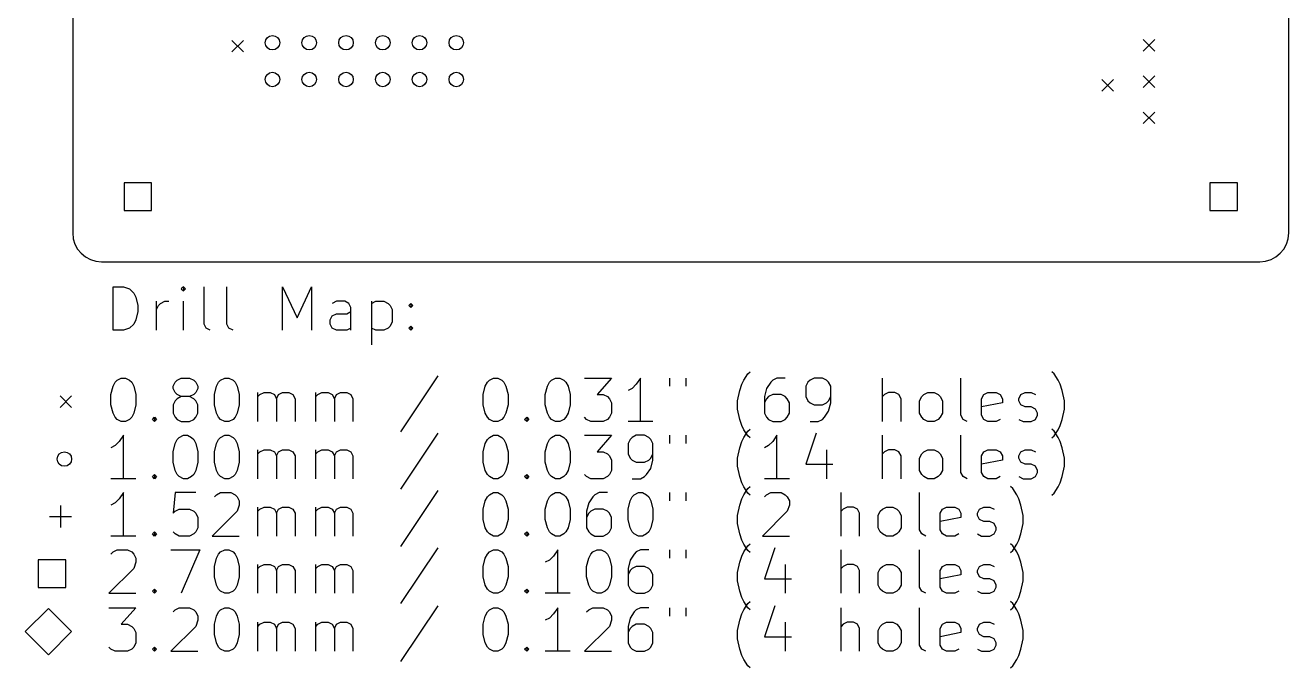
# Model space of a CAD drawing. Extents: x 73.8 to 161.1, y -176.7 to -88.6.
# Drawn here: x 73.8 to 161.1, y -176.7 to -132.3 of the extents above; entities that cross this region are included whole.
import ezdxf

# ---------------------------------------------------------------- set-up
doc = ezdxf.new("R2010")
doc.units = 0
doc.header["$MEASUREMENT"] = 0
doc.layers.add('BLACK', color=7, linetype='CONTINUOUS')

msp = doc.modelspace()

# ---------------------------------------------------------------- linework, layer by layer
at = {"layer": 'BLACK', "linetype": 'CONTINUOUS'}
for p, q in [((77.1, -90.6), (77.1, -146.6)), ((161.1, -146.6), (161.1, -90.6)), ((88.1, -133.3), (88.9, -134.1)), ((88.9, -133.3), (88.1, -134.1)), ((151.05, -133.25), (151.85, -134.05)), ((151.85, -133.25), (151.05, -134.05)), ((148.2, -136), (149, -136.8)), ((149, -136), (148.2, -136.8)), ((151.05, -135.75), (151.85, -136.55)), ((151.85, -135.75), (151.05, -136.55)), ((151.05, -138.25), (151.85, -139.05)), ((151.85, -138.25), (151.05, -139.05)), ((82.5546, -143.145), (80.6454, -143.145)), ((80.6454, -143.145), (80.6454, -145.055)), ((82.5546, -145.055), (82.5546, -143.145)), ((157.555, -143.145), (155.645, -143.145)), ((155.645, -143.145), (155.645, -145.055)), ((157.555, -145.055), (157.555, -143.145)), ((80.6454, -145.055), (82.5546, -145.055)), ((155.645, -145.055), (157.555, -145.055)), ((79.0984, -148.6), (159.1, -148.6)), ((79.8893, -153.332), (79.8893, -150.332)), ((79.8893, -150.332), (80.6036, -150.332)), ((80.6036, -150.332), (81.0321, -150.475)), ((81.0321, -150.475), (81.3179, -150.761)), ((81.3179, -150.761), (81.4607, -151.046)), ((84.7464, -150.332), (84.6036, -150.475)), ((84.6036, -150.475), (84.7464, -150.618)), ((84.8893, -150.475), (84.7464, -150.332)), ((84.7464, -150.332), (84.7464, -150.618)), ((84.7464, -150.618), (84.8893, -150.475)), ((86.175, -152.904), (86.175, -150.332)), ((87.7464, -152.904), (87.7464, -150.332)), ((91.6036, -153.332), (91.6036, -150.332)), ((91.6036, -150.332), (92.6036, -152.475)), ((92.6036, -152.475), (93.6036, -150.332)), ((93.6036, -150.332), (93.6036, -153.332)), ((81.4607, -151.046), (81.6036, -151.618)), ((81.6036, -151.618), (81.6036, -152.046)), ((82.8893, -153.332), (82.8893, -151.332)), ((82.8893, -151.904), (83.0321, -151.618)), ((83.0321, -151.618), (83.175, -151.475)), ((83.175, -151.475), (83.4607, -151.332)), ((83.4607, -151.332), (83.7464, -151.332)), ((84.7464, -153.332), (84.7464, -151.332)), ((95.3179, -151.332), (95.0321, -151.475)), ((95.8893, -151.332), (95.3179, -151.332)), ((96.175, -151.475), (95.8893, -151.332)), ((96.3179, -151.761), (96.175, -151.475)), ((96.3179, -153.332), (96.3179, -151.761)), ((97.7464, -151.332), (97.7464, -154.332)), ((97.7464, -151.475), (98.0321, -151.332)), ((98.0321, -151.332), (98.6036, -151.332)), ((98.6036, -151.332), (98.8893, -151.475)), ((98.8893, -151.475), (99.0321, -151.618)), ((99.0321, -151.618), (99.175, -151.904)), ((100.318, -151.618), (100.461, -151.475)), ((100.461, -151.761), (100.318, -151.618)), ((100.461, -151.475), (100.604, -151.618)), ((100.461, -151.475), (100.461, -151.761)), ((100.604, -151.618), (100.461, -151.761)), ((81.4607, -152.618), (81.3179, -152.904)), ((81.6036, -152.046), (81.4607, -152.618)), ((94.8893, -152.618), (95.0321, -152.332)), ((94.8893, -152.904), (94.8893, -152.618)), ((95.0321, -152.332), (95.3179, -152.189)), ((95.3179, -152.189), (96.0321, -152.189)), ((96.0321, -152.189), (96.3179, -152.046)), ((99.175, -151.904), (99.175, -152.761)), ((80.6036, -153.332), (79.8893, -153.332)), ((81.0321, -153.189), (80.6036, -153.332)), ((81.3179, -152.904), (81.0321, -153.189)), ((86.3179, -153.189), (86.175, -152.904)), ((86.6036, -153.332), (86.3179, -153.189)), ((87.8893, -153.189), (87.7464, -152.904)), ((88.175, -153.332), (87.8893, -153.189)), ((95.0321, -153.189), (94.8893, -152.904)), ((95.3179, -153.332), (95.0321, -153.189)), ((96.0321, -153.332), (95.3179, -153.332)), ((96.3179, -153.189), (96.0321, -153.332)), ((98.0321, -153.332), (97.7464, -153.189)), ((98.6036, -153.332), (98.0321, -153.332)), ((98.8893, -153.189), (98.6036, -153.332)), ((99.0321, -153.046), (98.8893, -153.189)), ((99.175, -152.761), (99.0321, -153.046)), ((100.318, -153.189), (100.461, -153.046)), ((100.461, -153.332), (100.318, -153.189)), ((100.461, -153.046), (100.604, -153.189)), ((100.461, -153.046), (100.461, -153.332)), ((100.604, -153.189), (100.461, -153.332)), ((123.746, -156.346), (123.889, -156.204)), ((144.889, -156.346), (144.746, -156.204)), ((79.8893, -157.204), (80.0321, -156.918)), ((80.0321, -156.918), (80.175, -156.775)), ((80.175, -156.775), (80.4607, -156.632)), ((80.4607, -156.632), (80.7464, -156.632)), ((80.7464, -156.632), (81.0321, -156.775)), ((81.0321, -156.775), (81.175, -156.918)), ((81.175, -156.918), (81.3179, -157.204)), ((84.0321, -157.204), (84.175, -156.918)), ((84.175, -156.918), (84.3179, -156.775)), ((84.3179, -156.775), (84.6036, -156.632)), ((84.6036, -156.632), (85.175, -156.632)), ((85.175, -156.632), (85.4607, -156.775)), ((85.4607, -156.775), (85.6036, -156.918)), ((85.6036, -156.918), (85.7464, -157.204)), ((87.0321, -157.204), (87.175, -156.918)), ((87.175, -156.918), (87.3179, -156.775)), ((87.3179, -156.775), (87.6036, -156.632)), ((87.6036, -156.632), (87.8893, -156.632)), ((87.8893, -156.632), (88.175, -156.775)), ((88.175, -156.775), (88.3179, -156.918)), ((88.3179, -156.918), (88.4607, -157.204)), ((102.318, -156.489), (99.7464, -160.346)), ((105.604, -157.204), (105.746, -156.918)), ((105.746, -156.918), (105.889, -156.775)), ((105.889, -156.775), (106.175, -156.632)), ((106.175, -156.632), (106.461, -156.632)), ((106.461, -156.632), (106.746, -156.775)), ((106.746, -156.775), (106.889, -156.918)), ((106.889, -156.918), (107.032, -157.204)), ((109.889, -157.204), (110.032, -156.918)), ((110.032, -156.918), (110.175, -156.775)), ((110.175, -156.775), (110.461, -156.632)), ((110.461, -156.632), (110.746, -156.632)), ((110.746, -156.632), (111.032, -156.775)), ((111.032, -156.775), (111.175, -156.918)), ((111.175, -156.918), (111.318, -157.204)), ((112.461, -156.632), (114.318, -156.632)), ((114.318, -156.632), (113.318, -157.775)), ((116.032, -157.061), (115.746, -157.346)), ((116.318, -156.632), (116.032, -157.061)), ((116.318, -159.632), (116.318, -156.632)), ((118.318, -156.632), (118.318, -157.204)), ((119.461, -156.632), (119.461, -157.204)), ((123.175, -157.489), (123.318, -157.061)), ((123.318, -157.061), (123.461, -156.775)), ((123.461, -156.775), (123.746, -156.346)), ((125.318, -156.918), (125.032, -157.346)), ((125.461, -156.775), (125.318, -156.918)), ((125.746, -156.632), (125.461, -156.775)), ((126.318, -156.632), (125.746, -156.632)), ((127.889, -156.918), (127.746, -157.204)), ((128.032, -156.775), (127.889, -156.918)), ((128.318, -156.632), (128.032, -156.775)), ((128.889, -156.632), (128.318, -156.632)), ((129.175, -156.775), (128.889, -156.632)), ((129.318, -156.918), (129.175, -156.775)), ((129.461, -157.204), (129.318, -156.918)), ((133.032, -159.632), (133.032, -156.632)), ((138.461, -159.204), (138.461, -156.632)), ((145.175, -156.775), (144.889, -156.346)), ((145.318, -157.061), (145.175, -156.775)), ((145.461, -157.489), (145.318, -157.061)), ((76.225, -157.875), (77.025, -158.675)), ((77.025, -157.875), (76.225, -158.675)), ((79.7464, -157.775), (79.8893, -157.204)), ((79.7464, -158.489), (79.7464, -157.775)), ((81.3179, -157.204), (81.4607, -157.775)), ((81.4607, -157.775), (81.4607, -158.489)), ((84.0321, -157.346), (84.0321, -157.204)), ((84.175, -157.632), (84.0321, -157.346)), ((84.3179, -157.775), (84.175, -157.632)), ((84.6036, -157.918), (84.3179, -157.775)), ((84.6036, -157.918), (84.3179, -158.061)), ((85.175, -157.918), (84.6036, -157.918)), ((85.4607, -157.775), (85.175, -157.918)), ((85.4607, -158.061), (85.175, -157.918)), ((85.6036, -157.632), (85.4607, -157.775)), ((85.7464, -157.346), (85.6036, -157.632)), ((85.7464, -157.204), (85.7464, -157.346)), ((86.8893, -157.775), (87.0321, -157.204)), ((86.8893, -158.489), (86.8893, -157.775)), ((88.4607, -157.204), (88.6036, -157.775)), ((88.6036, -157.775), (88.6036, -158.489)), ((89.8893, -159.632), (89.8893, -157.632)), ((89.8893, -157.918), (90.0321, -157.775)), ((90.0321, -157.775), (90.3179, -157.632)), ((90.3179, -157.632), (90.7464, -157.632)), ((90.7464, -157.632), (91.0321, -157.775)), ((91.0321, -157.775), (91.175, -158.061)), ((91.175, -158.061), (91.3179, -157.775)), ((91.3179, -157.775), (91.6036, -157.632)), ((91.6036, -157.632), (92.0321, -157.632)), ((92.0321, -157.632), (92.3179, -157.775)), ((92.3179, -157.775), (92.4607, -158.061)), ((93.8893, -159.632), (93.8893, -157.632)), ((93.8893, -157.918), (94.0321, -157.775)), ((94.0321, -157.775), (94.3179, -157.632)), ((94.3179, -157.632), (94.7464, -157.632)), ((94.7464, -157.632), (95.0321, -157.775)), ((95.0321, -157.775), (95.175, -158.061)), ((95.175, -158.061), (95.3179, -157.775)), ((95.3179, -157.775), (95.6036, -157.632)), ((95.6036, -157.632), (96.0321, -157.632)), ((96.0321, -157.632), (96.3179, -157.775)), ((96.3179, -157.775), (96.4607, -158.061)), ((105.461, -157.775), (105.604, -157.204)), ((105.461, -158.489), (105.461, -157.775)), ((107.032, -157.204), (107.175, -157.775)), ((107.175, -157.775), (107.175, -158.489)), ((109.746, -157.775), (109.889, -157.204)), ((109.746, -158.489), (109.746, -157.775)), ((111.318, -157.204), (111.461, -157.775)), ((111.461, -157.775), (111.461, -158.489)), ((113.318, -157.775), (113.746, -157.775)), ((113.746, -157.775), (114.032, -157.918)), ((114.032, -157.918), (114.175, -158.061)), ((115.746, -157.346), (115.461, -157.489)), ((123.032, -158.204), (123.175, -157.489)), ((125.032, -157.346), (124.889, -157.918)), ((124.889, -157.918), (124.889, -159.061)), ((125.175, -157.918), (125.032, -158.061)), ((125.461, -157.775), (125.175, -157.918)), ((126.032, -157.775), (125.461, -157.775)), ((126.318, -157.918), (126.032, -157.775)), ((126.461, -158.061), (126.318, -157.918)), ((127.746, -157.204), (127.746, -157.918)), ((127.746, -157.918), (127.889, -158.204)), ((129.318, -158.204), (129.461, -157.918)), ((129.461, -158.346), (129.461, -157.204)), ((133.175, -157.775), (133.032, -157.918)), ((133.461, -157.632), (133.175, -157.775)), ((133.889, -157.632), (133.461, -157.632)), ((134.175, -157.775), (133.889, -157.632)), ((134.318, -158.061), (134.175, -157.775)), ((135.604, -158.204), (135.746, -157.918)), ((135.746, -157.918), (135.889, -157.775)), ((135.889, -157.775), (136.175, -157.632)), ((136.175, -157.632), (136.604, -157.632)), ((136.604, -157.632), (136.889, -157.775)), ((136.889, -157.775), (137.032, -157.918)), ((137.032, -157.918), (137.175, -158.204)), ((139.889, -158.061), (140.032, -157.775)), ((140.032, -157.775), (140.318, -157.632)), ((140.318, -157.632), (140.889, -157.632)), ((140.889, -157.632), (141.175, -157.775)), ((141.175, -157.775), (141.318, -158.061)), ((142.461, -158.061), (142.604, -157.775)), ((142.604, -157.775), (142.889, -157.632)), ((142.889, -157.632), (143.318, -157.632)), ((143.318, -157.632), (143.604, -157.775)), ((145.604, -158.204), (145.461, -157.489)), ((79.8893, -159.061), (79.7464, -158.489)), ((81.4607, -158.489), (81.3179, -159.061)), ((84.175, -158.204), (84.0321, -158.489)), ((84.0321, -158.489), (84.0321, -159.061)), ((84.3179, -158.061), (84.175, -158.204)), ((85.6036, -158.204), (85.4607, -158.061)), ((85.7464, -158.489), (85.6036, -158.204)), ((85.7464, -159.061), (85.7464, -158.489)), ((87.0321, -159.061), (86.8893, -158.489)), ((88.6036, -158.489), (88.4607, -159.061)), ((91.175, -158.061), (91.175, -159.632)), ((92.4607, -158.061), (92.4607, -159.632)), ((95.175, -158.061), (95.175, -159.632)), ((96.4607, -158.061), (96.4607, -159.632)), ((105.604, -159.061), (105.461, -158.489)), ((107.175, -158.489), (107.032, -159.061)), ((109.889, -159.061), (109.746, -158.489)), ((111.461, -158.489), (111.318, -159.061)), ((114.175, -158.061), (114.318, -158.346)), ((114.318, -158.346), (114.318, -159.061)), ((123.032, -158.775), (123.032, -158.204)), ((123.175, -159.489), (123.032, -158.775)), ((125.032, -158.061), (124.889, -158.346)), ((126.604, -158.346), (126.461, -158.061)), ((126.604, -159.061), (126.604, -158.346)), ((127.889, -158.204), (128.032, -158.346)), ((128.032, -158.346), (128.318, -158.489)), ((128.318, -158.489), (128.889, -158.489)), ((128.889, -158.489), (129.175, -158.346)), ((129.175, -158.346), (129.318, -158.204)), ((129.318, -158.918), (129.461, -158.346)), ((134.318, -159.632), (134.318, -158.061)), ((135.604, -159.061), (135.604, -158.204)), ((137.175, -158.204), (137.175, -159.061)), ((139.889, -159.204), (139.889, -158.061)), ((141.318, -158.346), (139.889, -158.632)), ((141.318, -158.061), (141.318, -158.346)), ((142.461, -158.204), (142.461, -158.061)), ((142.604, -158.489), (142.461, -158.204)), ((142.889, -158.632), (142.604, -158.489)), ((143.318, -158.632), (142.889, -158.632)), ((143.604, -158.775), (143.318, -158.632)), ((143.746, -159.061), (143.604, -158.775)), ((145.461, -159.489), (145.604, -158.775)), ((145.604, -158.775), (145.604, -158.204)), ((80.0321, -159.346), (79.8893, -159.061)), ((80.175, -159.489), (80.0321, -159.346)), ((80.4607, -159.632), (80.175, -159.489)), ((80.7464, -159.632), (80.4607, -159.632)), ((81.0321, -159.489), (80.7464, -159.632)), ((81.175, -159.346), (81.0321, -159.489)), ((81.3179, -159.061), (81.175, -159.346)), ((82.6036, -159.489), (82.7464, -159.346)), ((82.7464, -159.632), (82.6036, -159.489)), ((82.7464, -159.346), (82.8893, -159.489)), ((82.7464, -159.346), (82.7464, -159.632)), ((82.8893, -159.489), (82.7464, -159.632)), ((84.0321, -159.061), (84.175, -159.346)), ((84.175, -159.346), (84.3179, -159.489)), ((84.3179, -159.489), (84.6036, -159.632)), ((84.6036, -159.632), (85.175, -159.632)), ((85.175, -159.632), (85.4607, -159.489)), ((85.4607, -159.489), (85.6036, -159.346)), ((85.6036, -159.346), (85.7464, -159.061)), ((87.175, -159.346), (87.0321, -159.061)), ((87.3179, -159.489), (87.175, -159.346)), ((87.6036, -159.632), (87.3179, -159.489)), ((87.8893, -159.632), (87.6036, -159.632)), ((88.175, -159.489), (87.8893, -159.632)), ((88.3179, -159.346), (88.175, -159.489)), ((88.4607, -159.061), (88.3179, -159.346)), ((105.746, -159.346), (105.604, -159.061)), ((105.889, -159.489), (105.746, -159.346)), ((106.175, -159.632), (105.889, -159.489)), ((106.461, -159.632), (106.175, -159.632)), ((106.746, -159.489), (106.461, -159.632)), ((106.889, -159.346), (106.746, -159.489)), ((107.032, -159.061), (106.889, -159.346)), ((108.318, -159.489), (108.461, -159.346)), ((108.461, -159.632), (108.318, -159.489)), ((108.461, -159.346), (108.604, -159.489)), ((108.461, -159.346), (108.461, -159.632)), ((108.604, -159.489), (108.461, -159.632)), ((110.032, -159.346), (109.889, -159.061)), ((110.175, -159.489), (110.032, -159.346)), ((110.461, -159.632), (110.175, -159.489)), ((110.746, -159.632), (110.461, -159.632)), ((111.032, -159.489), (110.746, -159.632)), ((111.175, -159.346), (111.032, -159.489)), ((111.318, -159.061), (111.175, -159.346)), ((112.604, -159.489), (112.461, -159.346)), ((112.889, -159.632), (112.604, -159.489)), ((113.746, -159.632), (112.889, -159.632)), ((114.032, -159.489), (113.746, -159.632)), ((114.175, -159.346), (114.032, -159.489)), ((114.318, -159.061), (114.175, -159.346)), ((117.175, -159.632), (115.461, -159.632)), ((123.318, -159.918), (123.175, -159.489)), ((124.889, -159.061), (125.032, -159.346)), ((125.032, -159.346), (125.175, -159.489)), ((125.175, -159.489), (125.461, -159.632)), ((125.461, -159.632), (126.032, -159.632)), ((126.032, -159.632), (126.318, -159.489)), ((126.318, -159.489), (126.461, -159.346)), ((126.461, -159.346), (126.604, -159.061)), ((128.032, -159.632), (128.604, -159.632)), ((128.604, -159.632), (128.889, -159.489)), ((128.889, -159.489), (129.032, -159.346)), ((129.032, -159.346), (129.318, -158.918)), ((135.746, -159.346), (135.604, -159.061)), ((135.889, -159.489), (135.746, -159.346)), ((136.175, -159.632), (135.889, -159.489)), ((136.604, -159.632), (136.175, -159.632)), ((136.889, -159.489), (136.604, -159.632)), ((137.032, -159.346), (136.889, -159.489)), ((137.175, -159.061), (137.032, -159.346)), ((138.604, -159.489), (138.461, -159.204)), ((138.889, -159.632), (138.604, -159.489)), ((140.032, -159.489), (139.889, -159.204)), ((140.318, -159.632), (140.032, -159.489)), ((140.889, -159.632), (140.318, -159.632)), ((141.175, -159.489), (140.889, -159.632)), ((142.461, -159.489), (142.746, -159.632)), ((142.746, -159.632), (143.318, -159.632)), ((143.318, -159.632), (143.604, -159.489)), ((143.604, -159.489), (143.746, -159.204)), ((143.746, -159.204), (143.746, -159.061)), ((145.318, -159.918), (145.461, -159.489)), ((102.318, -160.449), (99.7464, -164.306)), ((123.461, -160.204), (123.318, -159.918)), ((123.746, -160.632), (123.461, -160.204)), ((123.461, -160.735), (123.746, -160.306)), ((123.746, -160.306), (123.889, -160.164)), ((128.461, -160.449), (127.746, -162.592)), ((144.889, -160.306), (144.746, -160.164)), ((144.889, -160.632), (145.175, -160.204)), ((145.175, -160.735), (144.889, -160.306)), ((145.175, -160.204), (145.318, -159.918)), ((80.0321, -161.306), (79.7464, -161.449)), ((80.3179, -161.021), (80.0321, -161.306)), ((80.6036, -160.592), (80.3179, -161.021)), ((80.6036, -163.592), (80.6036, -160.592)), ((84.0321, -161.735), (84.175, -161.164)), ((84.175, -161.164), (84.3179, -160.878)), ((84.3179, -160.878), (84.4607, -160.735)), ((84.4607, -160.735), (84.7464, -160.592)), ((84.7464, -160.592), (85.0321, -160.592)), ((85.0321, -160.592), (85.3179, -160.735)), ((85.3179, -160.735), (85.4607, -160.878)), ((85.4607, -160.878), (85.6036, -161.164)), ((85.6036, -161.164), (85.7464, -161.735)), ((86.8893, -161.735), (87.0321, -161.164)), ((87.0321, -161.164), (87.175, -160.878)), ((87.175, -160.878), (87.3179, -160.735)), ((87.3179, -160.735), (87.6036, -160.592)), ((87.6036, -160.592), (87.8893, -160.592)), ((87.8893, -160.592), (88.175, -160.735)), ((88.175, -160.735), (88.3179, -160.878)), ((88.3179, -160.878), (88.4607, -161.164)), ((88.4607, -161.164), (88.6036, -161.735)), ((105.461, -161.735), (105.604, -161.164)), ((105.604, -161.164), (105.746, -160.878)), ((105.746, -160.878), (105.889, -160.735)), ((105.889, -160.735), (106.175, -160.592)), ((106.175, -160.592), (106.461, -160.592)), ((106.461, -160.592), (106.746, -160.735)), ((106.746, -160.735), (106.889, -160.878)), ((106.889, -160.878), (107.032, -161.164)), ((107.032, -161.164), (107.175, -161.735)), ((109.746, -161.735), (109.889, -161.164)), ((109.889, -161.164), (110.032, -160.878)), ((110.032, -160.878), (110.175, -160.735)), ((110.175, -160.735), (110.461, -160.592)), ((110.461, -160.592), (110.746, -160.592)), ((110.746, -160.592), (111.032, -160.735)), ((111.032, -160.735), (111.175, -160.878)), ((111.175, -160.878), (111.318, -161.164)), ((111.318, -161.164), (111.461, -161.735)), ((112.461, -160.592), (114.318, -160.592)), ((114.318, -160.592), (113.318, -161.735)), ((115.604, -160.878), (115.461, -161.164)), ((115.461, -161.164), (115.461, -161.878)), ((115.746, -160.735), (115.604, -160.878)), ((116.032, -160.592), (115.746, -160.735)), ((116.604, -160.592), (116.032, -160.592)), ((116.889, -160.735), (116.604, -160.592)), ((117.032, -160.878), (116.889, -160.735)), ((117.175, -161.164), (117.032, -160.878)), ((117.175, -162.306), (117.175, -161.164)), ((118.318, -160.592), (118.318, -161.164)), ((119.461, -160.592), (119.461, -161.164)), ((123.032, -162.164), (123.175, -161.449)), ((123.175, -161.449), (123.318, -161.021)), ((123.318, -161.021), (123.461, -160.735)), ((123.889, -160.775), (123.746, -160.632)), ((125.175, -161.306), (124.889, -161.449)), ((125.461, -161.021), (125.175, -161.306)), ((125.746, -160.592), (125.461, -161.021)), ((125.746, -163.592), (125.746, -160.592)), ((133.032, -163.592), (133.032, -160.592)), ((138.461, -163.164), (138.461, -160.592)), ((144.746, -160.775), (144.889, -160.632)), ((145.318, -161.021), (145.175, -160.735)), ((145.461, -161.449), (145.318, -161.021)), ((145.604, -162.164), (145.461, -161.449)), ((84.0321, -162.449), (84.0321, -161.735)), ((85.7464, -161.735), (85.7464, -162.449)), ((86.8893, -162.449), (86.8893, -161.735)), ((88.6036, -161.735), (88.6036, -162.449)), ((89.8893, -163.592), (89.8893, -161.592)), ((89.8893, -161.878), (90.0321, -161.735)), ((90.0321, -161.735), (90.3179, -161.592)), ((90.3179, -161.592), (90.7464, -161.592)), ((90.7464, -161.592), (91.0321, -161.735)), ((91.0321, -161.735), (91.175, -162.021)), ((91.175, -162.021), (91.3179, -161.735)), ((91.175, -162.021), (91.175, -163.592)), ((91.3179, -161.735), (91.6036, -161.592)), ((91.6036, -161.592), (92.0321, -161.592)), ((92.0321, -161.592), (92.3179, -161.735)), ((92.3179, -161.735), (92.4607, -162.021)), ((92.4607, -162.021), (92.4607, -163.592)), ((93.8893, -163.592), (93.8893, -161.592)), ((93.8893, -161.878), (94.0321, -161.735)), ((94.0321, -161.735), (94.3179, -161.592)), ((94.3179, -161.592), (94.7464, -161.592)), ((94.7464, -161.592), (95.0321, -161.735)), ((95.0321, -161.735), (95.175, -162.021)), ((95.175, -162.021), (95.3179, -161.735)), ((95.175, -162.021), (95.175, -163.592)), ((95.3179, -161.735), (95.6036, -161.592)), ((95.6036, -161.592), (96.0321, -161.592)), ((96.0321, -161.592), (96.3179, -161.735)), ((96.3179, -161.735), (96.4607, -162.021)), ((96.4607, -162.021), (96.4607, -163.592)), ((105.461, -162.449), (105.461, -161.735)), ((107.175, -161.735), (107.175, -162.449)), ((109.746, -162.449), (109.746, -161.735)), ((111.461, -161.735), (111.461, -162.449)), ((113.318, -161.735), (113.746, -161.735)), ((113.746, -161.735), (114.032, -161.878)), ((114.032, -161.878), (114.175, -162.021)), ((114.175, -162.021), (114.318, -162.306)), ((114.318, -162.306), (114.318, -163.021)), ((115.461, -161.878), (115.604, -162.164)), ((115.604, -162.164), (115.746, -162.306)), ((115.746, -162.306), (116.032, -162.449)), ((116.604, -162.449), (116.889, -162.306)), ((116.889, -162.306), (117.032, -162.164)), ((117.032, -162.164), (117.175, -161.878)), ((117.032, -162.878), (117.175, -162.306)), ((123.032, -162.735), (123.032, -162.164)), ((129.175, -161.592), (129.175, -163.592)), ((133.175, -161.735), (133.032, -161.878)), ((133.461, -161.592), (133.175, -161.735)), ((133.889, -161.592), (133.461, -161.592)), ((134.175, -161.735), (133.889, -161.592)), ((134.318, -162.021), (134.175, -161.735)), ((134.318, -163.592), (134.318, -162.021)), ((135.604, -162.164), (135.746, -161.878)), ((135.604, -163.021), (135.604, -162.164)), ((135.746, -161.878), (135.889, -161.735)), ((135.889, -161.735), (136.175, -161.592)), ((136.175, -161.592), (136.604, -161.592)), ((136.604, -161.592), (136.889, -161.735)), ((136.889, -161.735), (137.032, -161.878)), ((137.032, -161.878), (137.175, -162.164)), ((137.175, -162.164), (137.175, -163.021)), ((139.889, -162.021), (140.032, -161.735)), ((139.889, -163.164), (139.889, -162.021)), ((141.318, -162.306), (139.889, -162.592)), ((140.032, -161.735), (140.318, -161.592)), ((140.318, -161.592), (140.889, -161.592)), ((140.889, -161.592), (141.175, -161.735)), ((141.175, -161.735), (141.318, -162.021)), ((141.318, -162.021), (141.318, -162.306)), ((142.461, -162.021), (142.604, -161.735)), ((142.461, -162.164), (142.461, -162.021)), ((142.604, -162.449), (142.461, -162.164)), ((142.604, -161.735), (142.889, -161.592)), ((142.889, -161.592), (143.318, -161.592)), ((143.318, -161.592), (143.604, -161.735)), ((145.604, -162.735), (145.604, -162.164)), ((84.175, -163.021), (84.0321, -162.449)), ((84.3179, -163.306), (84.175, -163.021)), ((85.6036, -163.021), (85.4607, -163.306)), ((85.7464, -162.449), (85.6036, -163.021)), ((87.0321, -163.021), (86.8893, -162.449)), ((87.175, -163.306), (87.0321, -163.021)), ((88.4607, -163.021), (88.3179, -163.306)), ((88.6036, -162.449), (88.4607, -163.021)), ((105.604, -163.021), (105.461, -162.449)), ((105.746, -163.306), (105.604, -163.021)), ((107.032, -163.021), (106.889, -163.306)), ((107.175, -162.449), (107.032, -163.021)), ((109.889, -163.021), (109.746, -162.449)), ((110.032, -163.306), (109.889, -163.021)), ((111.318, -163.021), (111.175, -163.306)), ((111.461, -162.449), (111.318, -163.021)), ((114.318, -163.021), (114.175, -163.306)), ((116.032, -162.449), (116.604, -162.449)), ((116.746, -163.306), (117.032, -162.878)), ((123.175, -163.449), (123.032, -162.735)), ((127.746, -162.592), (129.604, -162.592)), ((135.746, -163.306), (135.604, -163.021)), ((137.175, -163.021), (137.032, -163.306)), ((138.604, -163.449), (138.461, -163.164)), ((140.032, -163.449), (139.889, -163.164)), ((142.889, -162.592), (142.604, -162.449)), ((143.318, -162.592), (142.889, -162.592)), ((143.604, -162.735), (143.318, -162.592)), ((143.746, -163.021), (143.604, -162.735)), ((143.604, -163.449), (143.746, -163.164)), ((143.746, -163.164), (143.746, -163.021)), ((145.461, -163.449), (145.604, -162.735)), ((81.4607, -163.592), (79.7464, -163.592)), ((82.6036, -163.449), (82.7464, -163.306)), ((82.7464, -163.592), (82.6036, -163.449)), ((82.7464, -163.306), (82.8893, -163.449)), ((82.7464, -163.306), (82.7464, -163.592)), ((82.8893, -163.449), (82.7464, -163.592)), ((84.4607, -163.449), (84.3179, -163.306)), ((84.7464, -163.592), (84.4607, -163.449)), ((85.0321, -163.592), (84.7464, -163.592)), ((85.3179, -163.449), (85.0321, -163.592)), ((85.4607, -163.306), (85.3179, -163.449)), ((87.3179, -163.449), (87.175, -163.306)), ((87.6036, -163.592), (87.3179, -163.449)), ((87.8893, -163.592), (87.6036, -163.592)), ((88.175, -163.449), (87.8893, -163.592)), ((88.3179, -163.306), (88.175, -163.449)), ((105.889, -163.449), (105.746, -163.306)), ((106.175, -163.592), (105.889, -163.449)), ((106.461, -163.592), (106.175, -163.592)), ((106.746, -163.449), (106.461, -163.592)), ((106.889, -163.306), (106.746, -163.449)), ((108.318, -163.449), (108.461, -163.306)), ((108.461, -163.592), (108.318, -163.449)), ((108.461, -163.306), (108.604, -163.449)), ((108.461, -163.306), (108.461, -163.592)), ((108.604, -163.449), (108.461, -163.592)), ((110.175, -163.449), (110.032, -163.306)), ((110.461, -163.592), (110.175, -163.449)), ((110.746, -163.592), (110.461, -163.592)), ((111.032, -163.449), (110.746, -163.592)), ((111.175, -163.306), (111.032, -163.449)), ((112.604, -163.449), (112.461, -163.306)), ((112.889, -163.592), (112.604, -163.449)), ((113.746, -163.592), (112.889, -163.592)), ((114.032, -163.449), (113.746, -163.592)), ((114.175, -163.306), (114.032, -163.449)), ((115.746, -163.592), (116.318, -163.592)), ((116.318, -163.592), (116.604, -163.449)), ((116.604, -163.449), (116.746, -163.306)), ((123.318, -163.878), (123.175, -163.449)), ((123.461, -164.164), (123.318, -163.878)), ((126.604, -163.592), (124.889, -163.592)), ((135.889, -163.449), (135.746, -163.306)), ((136.175, -163.592), (135.889, -163.449)), ((136.604, -163.592), (136.175, -163.592)), ((136.889, -163.449), (136.604, -163.592)), ((137.032, -163.306), (136.889, -163.449)), ((138.889, -163.592), (138.604, -163.449)), ((140.318, -163.592), (140.032, -163.449)), ((140.889, -163.592), (140.318, -163.592)), ((141.175, -163.449), (140.889, -163.592)), ((142.461, -163.449), (142.746, -163.592)), ((142.746, -163.592), (143.318, -163.592)), ((143.318, -163.592), (143.604, -163.449)), ((145.175, -164.164), (145.318, -163.878)), ((145.318, -163.878), (145.461, -163.449)), ((80.6036, -164.552), (80.3179, -164.981)), ((80.6036, -167.552), (80.6036, -164.552)), ((84.175, -164.552), (84.0321, -165.981)), ((85.6036, -164.552), (84.175, -164.552)), ((86.8893, -164.838), (87.0321, -164.695)), ((87.0321, -164.695), (87.3179, -164.552)), ((87.3179, -164.552), (88.0321, -164.552)), ((88.0321, -164.552), (88.3179, -164.695)), ((88.3179, -164.695), (88.4607, -164.838)), ((88.4607, -164.838), (88.6036, -165.124)), ((102.318, -164.409), (99.7464, -168.266)), ((105.604, -165.124), (105.746, -164.838)), ((105.746, -164.838), (105.889, -164.695)), ((105.889, -164.695), (106.175, -164.552)), ((106.175, -164.552), (106.461, -164.552)), ((106.461, -164.552), (106.746, -164.695)), ((106.746, -164.695), (106.889, -164.838)), ((106.889, -164.838), (107.032, -165.124)), ((109.889, -165.124), (110.032, -164.838)), ((110.032, -164.838), (110.175, -164.695)), ((110.175, -164.695), (110.461, -164.552)), ((110.461, -164.552), (110.746, -164.552)), ((110.746, -164.552), (111.032, -164.695)), ((111.032, -164.695), (111.175, -164.838)), ((111.175, -164.838), (111.318, -165.124)), ((113.032, -164.838), (112.746, -165.266)), ((113.175, -164.695), (113.032, -164.838)), ((113.461, -164.552), (113.175, -164.695)), ((114.032, -164.552), (113.461, -164.552)), ((115.604, -165.124), (115.746, -164.838)), ((115.746, -164.838), (115.889, -164.695)), ((115.889, -164.695), (116.175, -164.552)), ((116.175, -164.552), (116.461, -164.552)), ((116.461, -164.552), (116.746, -164.695)), ((116.746, -164.695), (116.889, -164.838)), ((116.889, -164.838), (117.032, -165.124)), ((118.318, -164.552), (118.318, -165.124)), ((119.461, -164.552), (119.461, -165.124)), ((123.318, -164.981), (123.461, -164.695)), ((123.746, -164.592), (123.461, -164.164)), ((123.461, -164.695), (123.746, -164.266)), ((123.746, -164.266), (123.889, -164.124)), ((123.889, -164.735), (123.746, -164.592)), ((124.889, -164.838), (125.032, -164.695)), ((125.032, -164.695), (125.318, -164.552)), ((125.318, -164.552), (126.032, -164.552)), ((126.032, -164.552), (126.318, -164.695)), ((126.318, -164.695), (126.461, -164.838)), ((126.461, -164.838), (126.604, -165.124)), ((130.175, -167.552), (130.175, -164.552)), ((135.604, -167.124), (135.604, -164.552)), ((142.032, -164.266), (141.889, -164.124)), ((142.318, -164.695), (142.032, -164.266)), ((142.461, -164.981), (142.318, -164.695)), ((144.746, -164.735), (144.889, -164.592)), ((144.889, -164.592), (145.175, -164.164)), ((76.265, -165.435), (76.265, -166.955)), ((80.0321, -165.266), (79.7464, -165.409)), ((80.3179, -164.981), (80.0321, -165.266)), ((84.175, -165.838), (84.4607, -165.695)), ((84.4607, -165.695), (85.175, -165.695)), ((85.175, -165.695), (85.4607, -165.838)), ((88.6036, -165.409), (88.4607, -165.838)), ((88.6036, -165.124), (88.6036, -165.409)), ((89.8893, -167.552), (89.8893, -165.552)), ((89.8893, -165.838), (90.0321, -165.695)), ((90.0321, -165.695), (90.3179, -165.552)), ((90.3179, -165.552), (90.7464, -165.552)), ((90.7464, -165.552), (91.0321, -165.695)), ((91.0321, -165.695), (91.175, -165.981)), ((91.175, -165.981), (91.3179, -165.695)), ((91.3179, -165.695), (91.6036, -165.552)), ((91.6036, -165.552), (92.0321, -165.552)), ((92.0321, -165.552), (92.3179, -165.695)), ((92.3179, -165.695), (92.4607, -165.981)), ((93.8893, -167.552), (93.8893, -165.552)), ((93.8893, -165.838), (94.0321, -165.695)), ((94.0321, -165.695), (94.3179, -165.552)), ((94.3179, -165.552), (94.7464, -165.552)), ((94.7464, -165.552), (95.0321, -165.695)), ((95.0321, -165.695), (95.175, -165.981)), ((95.175, -165.981), (95.3179, -165.695)), ((95.3179, -165.695), (95.6036, -165.552)), ((95.6036, -165.552), (96.0321, -165.552)), ((96.0321, -165.552), (96.3179, -165.695)), ((96.3179, -165.695), (96.4607, -165.981)), ((105.461, -165.695), (105.604, -165.124)), ((105.461, -166.409), (105.461, -165.695)), ((107.032, -165.124), (107.175, -165.695)), ((107.175, -165.695), (107.175, -166.409)), ((109.746, -165.695), (109.889, -165.124)), ((109.746, -166.409), (109.746, -165.695)), ((111.318, -165.124), (111.461, -165.695)), ((111.461, -165.695), (111.461, -166.409)), ((112.746, -165.266), (112.604, -165.838)), ((113.175, -165.695), (112.889, -165.838)), ((113.746, -165.695), (113.175, -165.695)), ((114.032, -165.838), (113.746, -165.695)), ((115.461, -165.695), (115.604, -165.124)), ((115.461, -166.409), (115.461, -165.695)), ((117.032, -165.124), (117.175, -165.695)), ((117.175, -165.695), (117.175, -166.409)), ((123.032, -166.124), (123.175, -165.409)), ((123.175, -165.409), (123.318, -164.981)), ((126.604, -165.409), (126.461, -165.838)), ((126.604, -165.124), (126.604, -165.409)), ((130.318, -165.695), (130.175, -165.838)), ((130.604, -165.552), (130.318, -165.695)), ((131.032, -165.552), (130.604, -165.552)), ((131.318, -165.695), (131.032, -165.552)), ((131.461, -165.981), (131.318, -165.695)), ((132.889, -165.838), (133.032, -165.695)), ((133.032, -165.695), (133.318, -165.552)), ((133.318, -165.552), (133.746, -165.552)), ((133.746, -165.552), (134.032, -165.695)), ((134.032, -165.695), (134.175, -165.838)), ((137.032, -165.981), (137.175, -165.695)), ((137.175, -165.695), (137.461, -165.552)), ((137.461, -165.552), (138.032, -165.552)), ((138.032, -165.552), (138.318, -165.695)), ((138.318, -165.695), (138.461, -165.981)), ((139.604, -165.981), (139.746, -165.695)), ((139.746, -165.695), (140.032, -165.552)), ((140.032, -165.552), (140.461, -165.552)), ((140.461, -165.552), (140.746, -165.695)), ((142.604, -165.409), (142.461, -164.981)), ((142.746, -166.124), (142.604, -165.409)), ((75.505, -166.195), (77.025, -166.195)), ((84.0321, -165.981), (84.175, -165.838)), ((85.4607, -165.838), (85.6036, -165.981)), ((85.6036, -165.981), (85.7464, -166.266)), ((85.7464, -166.266), (85.7464, -166.981)), ((88.4607, -165.838), (86.7464, -167.552)), ((91.175, -165.981), (91.175, -167.552)), ((92.4607, -165.981), (92.4607, -167.552)), ((95.175, -165.981), (95.175, -167.552)), ((96.4607, -165.981), (96.4607, -167.552)), ((105.604, -166.981), (105.461, -166.409)), ((107.175, -166.409), (107.032, -166.981)), ((109.889, -166.981), (109.746, -166.409)), ((111.461, -166.409), (111.318, -166.981)), ((112.604, -165.838), (112.604, -166.981)), ((112.746, -165.981), (112.604, -166.266)), ((112.889, -165.838), (112.746, -165.981)), ((114.175, -165.981), (114.032, -165.838)), ((114.318, -166.266), (114.175, -165.981)), ((114.318, -166.981), (114.318, -166.266)), ((115.604, -166.981), (115.461, -166.409)), ((117.175, -166.409), (117.032, -166.981)), ((123.032, -166.695), (123.032, -166.124)), ((123.175, -167.409), (123.032, -166.695)), ((126.461, -165.838), (124.746, -167.552)), ((131.461, -167.552), (131.461, -165.981)), ((132.746, -166.124), (132.889, -165.838)), ((132.746, -166.981), (132.746, -166.124)), ((134.175, -165.838), (134.318, -166.124)), ((134.318, -166.124), (134.318, -166.981)), ((137.032, -167.124), (137.032, -165.981)), ((138.461, -166.266), (137.032, -166.552)), ((138.461, -165.981), (138.461, -166.266)), ((139.604, -166.124), (139.604, -165.981)), ((139.746, -166.409), (139.604, -166.124)), ((140.032, -166.552), (139.746, -166.409)), ((140.461, -166.552), (140.032, -166.552)), ((140.746, -166.695), (140.461, -166.552)), ((140.889, -166.981), (140.746, -166.695)), ((142.604, -167.409), (142.746, -166.695)), ((142.746, -166.695), (142.746, -166.124)), ((81.4607, -167.552), (79.7464, -167.552)), ((82.6036, -167.409), (82.7464, -167.266)), ((82.7464, -167.552), (82.6036, -167.409)), ((82.7464, -167.266), (82.8893, -167.409)), ((82.7464, -167.266), (82.7464, -167.552)), ((82.8893, -167.409), (82.7464, -167.552)), ((84.175, -167.409), (84.0321, -167.266)), ((84.4607, -167.552), (84.175, -167.409)), ((85.175, -167.552), (84.4607, -167.552)), ((85.4607, -167.409), (85.175, -167.552)), ((85.6036, -167.266), (85.4607, -167.409)), ((85.7464, -166.981), (85.6036, -167.266)), ((86.7464, -167.552), (88.6036, -167.552)), ((105.746, -167.266), (105.604, -166.981)), ((105.889, -167.409), (105.746, -167.266)), ((106.175, -167.552), (105.889, -167.409)), ((106.461, -167.552), (106.175, -167.552)), ((106.746, -167.409), (106.461, -167.552)), ((106.889, -167.266), (106.746, -167.409)), ((107.032, -166.981), (106.889, -167.266)), ((108.318, -167.409), (108.461, -167.266)), ((108.461, -167.552), (108.318, -167.409)), ((108.461, -167.266), (108.604, -167.409)), ((108.461, -167.266), (108.461, -167.552)), ((108.604, -167.409), (108.461, -167.552)), ((110.032, -167.266), (109.889, -166.981)), ((110.175, -167.409), (110.032, -167.266)), ((110.461, -167.552), (110.175, -167.409)), ((110.746, -167.552), (110.461, -167.552)), ((111.032, -167.409), (110.746, -167.552)), ((111.175, -167.266), (111.032, -167.409)), ((111.318, -166.981), (111.175, -167.266)), ((112.604, -166.981), (112.746, -167.266)), ((112.746, -167.266), (112.889, -167.409)), ((112.889, -167.409), (113.175, -167.552)), ((113.175, -167.552), (113.746, -167.552)), ((113.746, -167.552), (114.032, -167.409)), ((114.032, -167.409), (114.175, -167.266)), ((114.175, -167.266), (114.318, -166.981)), ((115.746, -167.266), (115.604, -166.981)), ((115.889, -167.409), (115.746, -167.266)), ((116.175, -167.552), (115.889, -167.409)), ((116.461, -167.552), (116.175, -167.552)), ((116.746, -167.409), (116.461, -167.552)), ((116.889, -167.266), (116.746, -167.409)), ((117.032, -166.981), (116.889, -167.266)), ((123.318, -167.838), (123.175, -167.409)), ((124.746, -167.552), (126.604, -167.552)), ((132.889, -167.266), (132.746, -166.981)), ((133.032, -167.409), (132.889, -167.266)), ((133.318, -167.552), (133.032, -167.409)), ((133.746, -167.552), (133.318, -167.552)), ((134.032, -167.409), (133.746, -167.552)), ((134.175, -167.266), (134.032, -167.409)), ((134.318, -166.981), (134.175, -167.266)), ((135.746, -167.409), (135.604, -167.124)), ((136.032, -167.552), (135.746, -167.409)), ((137.175, -167.409), (137.032, -167.124)), ((137.461, -167.552), (137.175, -167.409)), ((138.032, -167.552), (137.461, -167.552)), ((138.318, -167.409), (138.032, -167.552)), ((139.604, -167.409), (139.889, -167.552)), ((139.889, -167.552), (140.461, -167.552)), ((140.461, -167.552), (140.746, -167.409)), ((140.746, -167.409), (140.889, -167.124)), ((140.889, -167.124), (140.889, -166.981)), ((142.461, -167.838), (142.604, -167.409)), ((102.318, -168.369), (99.7464, -172.226)), ((123.461, -168.124), (123.318, -167.838)), ((123.746, -168.552), (123.461, -168.124)), ((123.461, -168.655), (123.746, -168.226)), ((123.746, -168.226), (123.889, -168.084)), ((125.604, -168.369), (124.889, -170.512)), ((142.032, -168.226), (141.889, -168.084)), ((142.032, -168.552), (142.318, -168.124)), ((142.318, -168.655), (142.032, -168.226)), ((142.318, -168.124), (142.461, -167.838)), ((76.6296, -169.2), (74.7204, -169.2)), ((74.7204, -169.2), (74.7204, -171.11)), ((76.6296, -171.11), (76.6296, -169.2)), ((79.7464, -168.798), (79.8893, -168.655)), ((79.8893, -168.655), (80.175, -168.512)), ((80.175, -168.512), (80.8893, -168.512)), ((80.8893, -168.512), (81.175, -168.655)), ((81.175, -168.655), (81.3179, -168.798)), ((81.3179, -168.798), (81.4607, -169.084)), ((81.4607, -169.084), (81.4607, -169.369)), ((83.8893, -168.512), (85.8893, -168.512)), ((85.8893, -168.512), (84.6036, -171.512)), ((86.8893, -169.655), (87.0321, -169.084)), ((87.0321, -169.084), (87.175, -168.798)), ((87.175, -168.798), (87.3179, -168.655)), ((87.3179, -168.655), (87.6036, -168.512)), ((87.6036, -168.512), (87.8893, -168.512)), ((87.8893, -168.512), (88.175, -168.655)), ((88.175, -168.655), (88.3179, -168.798)), ((88.3179, -168.798), (88.4607, -169.084)), ((88.4607, -169.084), (88.6036, -169.655)), ((105.461, -169.655), (105.604, -169.084)), ((105.604, -169.084), (105.746, -168.798)), ((105.746, -168.798), (105.889, -168.655)), ((105.889, -168.655), (106.175, -168.512)), ((106.175, -168.512), (106.461, -168.512)), ((106.461, -168.512), (106.746, -168.655)), ((106.746, -168.655), (106.889, -168.798)), ((106.889, -168.798), (107.032, -169.084)), ((107.032, -169.084), (107.175, -169.655)), ((110.032, -169.226), (109.746, -169.369)), ((110.318, -168.941), (110.032, -169.226)), ((110.604, -168.512), (110.318, -168.941)), ((110.604, -171.512), (110.604, -168.512)), ((112.604, -169.655), (112.746, -169.084)), ((112.746, -169.084), (112.889, -168.798)), ((112.889, -168.798), (113.032, -168.655)), ((113.032, -168.655), (113.318, -168.512)), ((113.318, -168.512), (113.604, -168.512)), ((113.604, -168.512), (113.889, -168.655)), ((113.889, -168.655), (114.032, -168.798)), ((114.032, -168.798), (114.175, -169.084)), ((114.175, -169.084), (114.318, -169.655)), ((115.604, -169.226), (115.461, -169.798)), ((115.889, -168.798), (115.604, -169.226)), ((116.032, -168.655), (115.889, -168.798)), ((116.318, -168.512), (116.032, -168.655)), ((116.889, -168.512), (116.318, -168.512)), ((118.318, -168.512), (118.318, -169.084)), ((119.461, -168.512), (119.461, -169.084)), ((123.175, -169.369), (123.318, -168.941)), ((123.318, -168.941), (123.461, -168.655)), ((123.889, -168.695), (123.746, -168.552)), ((130.175, -171.512), (130.175, -168.512)), ((135.604, -171.084), (135.604, -168.512)), ((141.889, -168.695), (142.032, -168.552)), ((142.461, -168.941), (142.318, -168.655)), ((142.604, -169.369), (142.461, -168.941)), ((81.3179, -169.798), (79.6036, -171.512)), ((81.4607, -169.369), (81.3179, -169.798)), ((86.8893, -170.369), (86.8893, -169.655)), ((88.6036, -169.655), (88.6036, -170.369)), ((89.8893, -171.512), (89.8893, -169.512)), ((89.8893, -169.798), (90.0321, -169.655)), ((90.0321, -169.655), (90.3179, -169.512)), ((90.3179, -169.512), (90.7464, -169.512)), ((90.7464, -169.512), (91.0321, -169.655)), ((91.0321, -169.655), (91.175, -169.941)), ((91.175, -169.941), (91.3179, -169.655)), ((91.175, -169.941), (91.175, -171.512)), ((91.3179, -169.655), (91.6036, -169.512)), ((91.6036, -169.512), (92.0321, -169.512)), ((92.0321, -169.512), (92.3179, -169.655)), ((92.3179, -169.655), (92.4607, -169.941)), ((92.4607, -169.941), (92.4607, -171.512)), ((93.8893, -171.512), (93.8893, -169.512)), ((93.8893, -169.798), (94.0321, -169.655)), ((94.0321, -169.655), (94.3179, -169.512)), ((94.3179, -169.512), (94.7464, -169.512)), ((94.7464, -169.512), (95.0321, -169.655)), ((95.0321, -169.655), (95.175, -169.941)), ((95.175, -169.941), (95.3179, -169.655)), ((95.175, -169.941), (95.175, -171.512)), ((95.3179, -169.655), (95.6036, -169.512)), ((95.6036, -169.512), (96.0321, -169.512)), ((96.0321, -169.512), (96.3179, -169.655)), ((96.3179, -169.655), (96.4607, -169.941)), ((96.4607, -169.941), (96.4607, -171.512)), ((105.461, -170.369), (105.461, -169.655)), ((107.175, -169.655), (107.175, -170.369)), ((112.604, -170.369), (112.604, -169.655)), ((114.318, -169.655), (114.318, -170.369)), ((115.461, -169.798), (115.461, -170.941)), ((115.604, -169.941), (115.461, -170.226)), ((115.746, -169.798), (115.604, -169.941)), ((116.032, -169.655), (115.746, -169.798)), ((116.604, -169.655), (116.032, -169.655)), ((116.889, -169.798), (116.604, -169.655)), ((117.032, -169.941), (116.889, -169.798)), ((117.175, -170.226), (117.032, -169.941)), ((123.032, -170.084), (123.175, -169.369)), ((123.032, -170.655), (123.032, -170.084)), ((126.318, -169.512), (126.318, -171.512)), ((130.318, -169.655), (130.175, -169.798)), ((130.604, -169.512), (130.318, -169.655)), ((131.032, -169.512), (130.604, -169.512)), ((131.318, -169.655), (131.032, -169.512)), ((131.461, -169.941), (131.318, -169.655)), ((131.461, -171.512), (131.461, -169.941)), ((132.746, -170.084), (132.889, -169.798)), ((132.746, -170.941), (132.746, -170.084)), ((132.889, -169.798), (133.032, -169.655)), ((133.032, -169.655), (133.318, -169.512)), ((133.318, -169.512), (133.746, -169.512)), ((133.746, -169.512), (134.032, -169.655)), ((134.032, -169.655), (134.175, -169.798)), ((134.175, -169.798), (134.318, -170.084)), ((134.318, -170.084), (134.318, -170.941)), ((137.032, -169.941), (137.175, -169.655)), ((137.032, -171.084), (137.032, -169.941)), ((137.175, -169.655), (137.461, -169.512)), ((137.461, -169.512), (138.032, -169.512)), ((138.032, -169.512), (138.318, -169.655)), ((138.318, -169.655), (138.461, -169.941)), ((138.461, -169.941), (138.461, -170.226)), ((139.604, -169.941), (139.746, -169.655)), ((139.604, -170.084), (139.604, -169.941)), ((139.746, -170.369), (139.604, -170.084)), ((139.746, -169.655), (140.032, -169.512)), ((140.032, -169.512), (140.461, -169.512)), ((140.461, -169.512), (140.746, -169.655)), ((142.746, -170.084), (142.604, -169.369)), ((142.746, -170.655), (142.746, -170.084)), ((87.0321, -170.941), (86.8893, -170.369)), ((87.175, -171.226), (87.0321, -170.941)), ((88.4607, -170.941), (88.3179, -171.226)), ((88.6036, -170.369), (88.4607, -170.941)), ((105.604, -170.941), (105.461, -170.369)), ((105.746, -171.226), (105.604, -170.941)), ((107.032, -170.941), (106.889, -171.226)), ((107.175, -170.369), (107.032, -170.941)), ((112.746, -170.941), (112.604, -170.369)), ((112.889, -171.226), (112.746, -170.941)), ((114.175, -170.941), (114.032, -171.226)), ((114.318, -170.369), (114.175, -170.941)), ((115.461, -170.941), (115.604, -171.226)), ((117.032, -171.226), (117.175, -170.941)), ((117.175, -170.941), (117.175, -170.226)), ((123.175, -171.369), (123.032, -170.655)), ((124.889, -170.512), (126.746, -170.512)), ((132.889, -171.226), (132.746, -170.941)), ((134.318, -170.941), (134.175, -171.226)), ((138.461, -170.226), (137.032, -170.512)), ((140.032, -170.512), (139.746, -170.369)), ((140.461, -170.512), (140.032, -170.512)), ((140.746, -170.655), (140.461, -170.512)), ((140.889, -170.941), (140.746, -170.655)), ((140.889, -171.084), (140.889, -170.941)), ((142.604, -171.369), (142.746, -170.655)), ((74.7204, -171.11), (76.6296, -171.11)), ((79.6036, -171.512), (81.4607, -171.512)), ((82.6036, -171.369), (82.7464, -171.226)), ((82.7464, -171.512), (82.6036, -171.369)), ((82.7464, -171.226), (82.8893, -171.369)), ((82.7464, -171.226), (82.7464, -171.512)), ((82.8893, -171.369), (82.7464, -171.512)), ((87.3179, -171.369), (87.175, -171.226)), ((87.6036, -171.512), (87.3179, -171.369)), ((87.8893, -171.512), (87.6036, -171.512)), ((88.175, -171.369), (87.8893, -171.512)), ((88.3179, -171.226), (88.175, -171.369)), ((105.889, -171.369), (105.746, -171.226)), ((106.175, -171.512), (105.889, -171.369)), ((106.461, -171.512), (106.175, -171.512)), ((106.746, -171.369), (106.461, -171.512)), ((106.889, -171.226), (106.746, -171.369)), ((108.318, -171.369), (108.461, -171.226)), ((108.461, -171.512), (108.318, -171.369)), ((108.461, -171.226), (108.604, -171.369)), ((108.461, -171.226), (108.461, -171.512)), ((108.604, -171.369), (108.461, -171.512)), ((111.461, -171.512), (109.746, -171.512)), ((113.032, -171.369), (112.889, -171.226)), ((113.318, -171.512), (113.032, -171.369)), ((113.604, -171.512), (113.318, -171.512)), ((113.889, -171.369), (113.604, -171.512)), ((114.032, -171.226), (113.889, -171.369)), ((115.604, -171.226), (115.746, -171.369)), ((115.746, -171.369), (116.032, -171.512)), ((116.032, -171.512), (116.604, -171.512)), ((116.604, -171.512), (116.889, -171.369)), ((116.889, -171.369), (117.032, -171.226)), ((123.318, -171.798), (123.175, -171.369)), ((123.461, -172.084), (123.318, -171.798)), ((133.032, -171.369), (132.889, -171.226)), ((133.318, -171.512), (133.032, -171.369)), ((133.746, -171.512), (133.318, -171.512)), ((134.032, -171.369), (133.746, -171.512)), ((134.175, -171.226), (134.032, -171.369)), ((135.746, -171.369), (135.604, -171.084)), ((136.032, -171.512), (135.746, -171.369)), ((137.175, -171.369), (137.032, -171.084)), ((137.461, -171.512), (137.175, -171.369)), ((138.032, -171.512), (137.461, -171.512)), ((138.318, -171.369), (138.032, -171.512)), ((139.604, -171.369), (139.889, -171.512)), ((139.889, -171.512), (140.461, -171.512)), ((140.461, -171.512), (140.746, -171.369)), ((140.746, -171.369), (140.889, -171.084)), ((142.318, -172.084), (142.461, -171.798)), ((142.461, -171.798), (142.604, -171.369)), ((75.425, -172.555), (73.825, -174.155)), ((77.025, -174.155), (75.425, -172.555)), ((79.6036, -172.512), (81.4607, -172.512)), ((81.4607, -172.512), (80.4607, -173.655)), ((84.0321, -172.798), (84.175, -172.655)), ((84.175, -172.655), (84.4607, -172.512)), ((84.4607, -172.512), (85.175, -172.512)), ((85.175, -172.512), (85.4607, -172.655)), ((85.4607, -172.655), (85.6036, -172.798)), ((85.6036, -172.798), (85.7464, -173.084)), ((87.0321, -173.084), (87.175, -172.798)), ((87.175, -172.798), (87.3179, -172.655)), ((87.3179, -172.655), (87.6036, -172.512)), ((87.6036, -172.512), (87.8893, -172.512)), ((87.8893, -172.512), (88.175, -172.655)), ((88.175, -172.655), (88.3179, -172.798)), ((88.3179, -172.798), (88.4607, -173.084)), ((102.318, -172.369), (99.7464, -176.226)), ((105.604, -173.084), (105.746, -172.798)), ((105.746, -172.798), (105.889, -172.655)), ((105.889, -172.655), (106.175, -172.512)), ((106.175, -172.512), (106.461, -172.512)), ((106.461, -172.512), (106.746, -172.655)), ((106.746, -172.655), (106.889, -172.798)), ((106.889, -172.798), (107.032, -173.084)), ((110.604, -172.512), (110.318, -172.941)), ((110.604, -175.512), (110.604, -172.512)), ((112.604, -172.798), (112.746, -172.655)), ((112.746, -172.655), (113.032, -172.512)), ((113.032, -172.512), (113.746, -172.512)), ((113.746, -172.512), (114.032, -172.655)), ((114.032, -172.655), (114.175, -172.798)), ((114.175, -172.798), (114.318, -173.084)), ((115.889, -172.798), (115.604, -173.226)), ((116.032, -172.655), (115.889, -172.798)), ((116.318, -172.512), (116.032, -172.655)), ((116.889, -172.512), (116.318, -172.512)), ((118.318, -172.512), (118.318, -173.084)), ((119.461, -172.512), (119.461, -173.084)), ((123.318, -172.941), (123.461, -172.655)), ((123.746, -172.512), (123.461, -172.084)), ((123.461, -172.655), (123.746, -172.226)), ((123.746, -172.226), (123.889, -172.084)), ((123.889, -172.655), (123.746, -172.512)), ((125.604, -172.369), (124.889, -174.512)), ((130.175, -175.512), (130.175, -172.512)), ((135.604, -175.084), (135.604, -172.512)), ((142.032, -172.226), (141.889, -172.084)), ((141.889, -172.655), (142.032, -172.512)), ((142.032, -172.512), (142.318, -172.084)), ((142.318, -172.655), (142.032, -172.226)), ((142.461, -172.941), (142.318, -172.655)), ((80.4607, -173.655), (80.8893, -173.655)), ((80.8893, -173.655), (81.175, -173.798)), ((85.7464, -173.369), (85.6036, -173.798)), ((85.7464, -173.084), (85.7464, -173.369)), ((86.8893, -173.655), (87.0321, -173.084)), ((86.8893, -174.369), (86.8893, -173.655)), ((88.4607, -173.084), (88.6036, -173.655)), ((88.6036, -173.655), (88.6036, -174.369)), ((89.8893, -175.512), (89.8893, -173.512)), ((89.8893, -173.798), (90.0321, -173.655)), ((90.0321, -173.655), (90.3179, -173.512)), ((90.3179, -173.512), (90.7464, -173.512)), ((90.7464, -173.512), (91.0321, -173.655)), ((91.0321, -173.655), (91.175, -173.941)), ((91.175, -173.941), (91.3179, -173.655)), ((91.3179, -173.655), (91.6036, -173.512)), ((91.6036, -173.512), (92.0321, -173.512)), ((92.0321, -173.512), (92.3179, -173.655)), ((92.3179, -173.655), (92.4607, -173.941)), ((93.8893, -175.512), (93.8893, -173.512)), ((93.8893, -173.798), (94.0321, -173.655)), ((94.0321, -173.655), (94.3179, -173.512)), ((94.3179, -173.512), (94.7464, -173.512)), ((94.7464, -173.512), (95.0321, -173.655)), ((95.0321, -173.655), (95.175, -173.941)), ((95.175, -173.941), (95.3179, -173.655)), ((95.3179, -173.655), (95.6036, -173.512)), ((95.6036, -173.512), (96.0321, -173.512)), ((96.0321, -173.512), (96.3179, -173.655)), ((96.3179, -173.655), (96.4607, -173.941)), ((105.461, -173.655), (105.604, -173.084)), ((105.461, -174.369), (105.461, -173.655)), ((107.032, -173.084), (107.175, -173.655)), ((107.175, -173.655), (107.175, -174.369)), ((110.032, -173.226), (109.746, -173.369)), ((110.318, -172.941), (110.032, -173.226)), ((114.318, -173.369), (114.175, -173.798)), ((114.318, -173.084), (114.318, -173.369)), ((115.604, -173.226), (115.461, -173.798)), ((116.032, -173.655), (115.746, -173.798)), ((116.604, -173.655), (116.032, -173.655)), ((116.889, -173.798), (116.604, -173.655)), ((123.032, -174.084), (123.175, -173.369)), ((123.175, -173.369), (123.318, -172.941)), ((126.318, -173.512), (126.318, -175.512)), ((130.318, -173.655), (130.175, -173.798)), ((130.604, -173.512), (130.318, -173.655)), ((131.032, -173.512), (130.604, -173.512)), ((131.318, -173.655), (131.032, -173.512)), ((131.461, -173.941), (131.318, -173.655)), ((132.889, -173.798), (133.032, -173.655)), ((133.032, -173.655), (133.318, -173.512)), ((133.318, -173.512), (133.746, -173.512)), ((133.746, -173.512), (134.032, -173.655)), ((134.032, -173.655), (134.175, -173.798)), ((137.032, -173.941), (137.175, -173.655)), ((137.175, -173.655), (137.461, -173.512)), ((137.461, -173.512), (138.032, -173.512)), ((138.032, -173.512), (138.318, -173.655)), ((138.318, -173.655), (138.461, -173.941)), ((139.604, -173.941), (139.746, -173.655)), ((139.746, -173.655), (140.032, -173.512)), ((140.032, -173.512), (140.461, -173.512)), ((140.461, -173.512), (140.746, -173.655)), ((142.604, -173.369), (142.461, -172.941)), ((142.746, -174.084), (142.604, -173.369)), ((73.825, -174.155), (75.425, -175.755)), ((75.425, -175.755), (77.025, -174.155)), ((81.175, -173.798), (81.3179, -173.941)), ((81.3179, -173.941), (81.4607, -174.226)), ((81.4607, -174.226), (81.4607, -174.941)), ((85.6036, -173.798), (83.8893, -175.512)), ((87.0321, -174.941), (86.8893, -174.369)), ((88.6036, -174.369), (88.4607, -174.941)), ((91.175, -173.941), (91.175, -175.512)), ((92.4607, -173.941), (92.4607, -175.512)), ((95.175, -173.941), (95.175, -175.512)), ((96.4607, -173.941), (96.4607, -175.512)), ((105.604, -174.941), (105.461, -174.369)), ((107.175, -174.369), (107.032, -174.941)), ((114.175, -173.798), (112.461, -175.512)), ((115.461, -173.798), (115.461, -174.941)), ((115.604, -173.941), (115.461, -174.226)), ((115.746, -173.798), (115.604, -173.941)), ((117.032, -173.941), (116.889, -173.798)), ((117.175, -174.226), (117.032, -173.941)), ((117.175, -174.941), (117.175, -174.226)), ((123.032, -174.655), (123.032, -174.084)), ((124.889, -174.512), (126.746, -174.512)), ((131.461, -175.512), (131.461, -173.941)), ((132.746, -174.084), (132.889, -173.798)), ((132.746, -174.941), (132.746, -174.084)), ((134.175, -173.798), (134.318, -174.084)), ((134.318, -174.084), (134.318, -174.941)), ((137.032, -175.084), (137.032, -173.941)), ((138.461, -174.226), (137.032, -174.512)), ((138.461, -173.941), (138.461, -174.226)), ((139.604, -174.084), (139.604, -173.941)), ((139.746, -174.369), (139.604, -174.084)), ((140.032, -174.512), (139.746, -174.369)), ((140.461, -174.512), (140.032, -174.512)), ((140.746, -174.655), (140.461, -174.512)), ((142.746, -174.655), (142.746, -174.084)), ((79.7464, -175.369), (79.6036, -175.226)), ((80.0321, -175.512), (79.7464, -175.369)), ((81.175, -175.369), (80.8893, -175.512)), ((81.3179, -175.226), (81.175, -175.369)), ((81.4607, -174.941), (81.3179, -175.226)), ((82.6036, -175.369), (82.7464, -175.226)), ((82.7464, -175.512), (82.6036, -175.369)), ((82.7464, -175.226), (82.8893, -175.369)), ((82.7464, -175.226), (82.7464, -175.512)), ((82.8893, -175.369), (82.7464, -175.512)), ((87.175, -175.226), (87.0321, -174.941)), ((87.3179, -175.369), (87.175, -175.226)), ((87.6036, -175.512), (87.3179, -175.369)), ((88.175, -175.369), (87.8893, -175.512)), ((88.3179, -175.226), (88.175, -175.369)), ((88.4607, -174.941), (88.3179, -175.226)), ((105.746, -175.226), (105.604, -174.941)), ((105.889, -175.369), (105.746, -175.226)), ((106.175, -175.512), (105.889, -175.369)), ((106.746, -175.369), (106.461, -175.512)), ((106.889, -175.226), (106.746, -175.369)), ((107.032, -174.941), (106.889, -175.226)), ((108.318, -175.369), (108.461, -175.226)), ((108.461, -175.512), (108.318, -175.369)), ((108.461, -175.226), (108.604, -175.369)), ((108.461, -175.226), (108.461, -175.512)), ((108.604, -175.369), (108.461, -175.512)), ((115.461, -174.941), (115.604, -175.226)), ((115.604, -175.226), (115.746, -175.369)), ((115.746, -175.369), (116.032, -175.512)), ((116.604, -175.512), (116.889, -175.369)), ((116.889, -175.369), (117.032, -175.226)), ((117.032, -175.226), (117.175, -174.941)), ((123.175, -175.369), (123.032, -174.655)), ((123.318, -175.798), (123.175, -175.369)), ((132.889, -175.226), (132.746, -174.941)), ((133.032, -175.369), (132.889, -175.226)), ((133.318, -175.512), (133.032, -175.369)), ((134.032, -175.369), (133.746, -175.512)), ((134.175, -175.226), (134.032, -175.369)), ((134.318, -174.941), (134.175, -175.226)), ((135.746, -175.369), (135.604, -175.084)), ((136.032, -175.512), (135.746, -175.369)), ((137.175, -175.369), (137.032, -175.084)), ((137.461, -175.512), (137.175, -175.369)), ((138.318, -175.369), (138.032, -175.512)), ((139.604, -175.369), (139.889, -175.512)), ((140.461, -175.512), (140.746, -175.369)), ((140.889, -174.941), (140.746, -174.655)), ((140.746, -175.369), (140.889, -175.084)), ((140.889, -175.084), (140.889, -174.941)), ((142.461, -175.798), (142.604, -175.369)), ((142.604, -175.369), (142.746, -174.655)), ((80.8893, -175.512), (80.0321, -175.512)), ((83.8893, -175.512), (85.7464, -175.512)), ((87.8893, -175.512), (87.6036, -175.512)), ((106.461, -175.512), (106.175, -175.512)), ((111.461, -175.512), (109.746, -175.512)), ((112.461, -175.512), (114.318, -175.512)), ((116.032, -175.512), (116.604, -175.512)), ((123.461, -176.084), (123.318, -175.798)), ((123.746, -176.512), (123.461, -176.084)), ((133.746, -175.512), (133.318, -175.512)), ((138.032, -175.512), (137.461, -175.512)), ((139.889, -175.512), (140.461, -175.512)), ((142.032, -176.512), (142.318, -176.084)), ((142.318, -176.084), (142.461, -175.798)), ((123.889, -176.655), (123.746, -176.512)), ((141.889, -176.655), (142.032, -176.512))]:
    msp.add_line(p, q, dxfattribs=at)
at = {"layer": 'BLACK'}
for centre in [(90.9, -133.46), (93.44, -133.46), (95.98, -133.46), (98.52, -133.46), (101.06, -133.46), (103.6, -133.46), (90.9, -136), (93.44, -136), (95.98, -136), (98.52, -136), (101.06, -136), (103.6, -136), (76.525, -162.235)]:
    msp.add_circle(centre, 0.5, dxfattribs=at)
for centre, start, end in [((79.1, -146.6), 180, 270), ((159.1, -146.6), -90, 0)]:
    msp.add_arc(centre, 2, start, end, dxfattribs=at)

doc.saveas('drawing.dxf')
